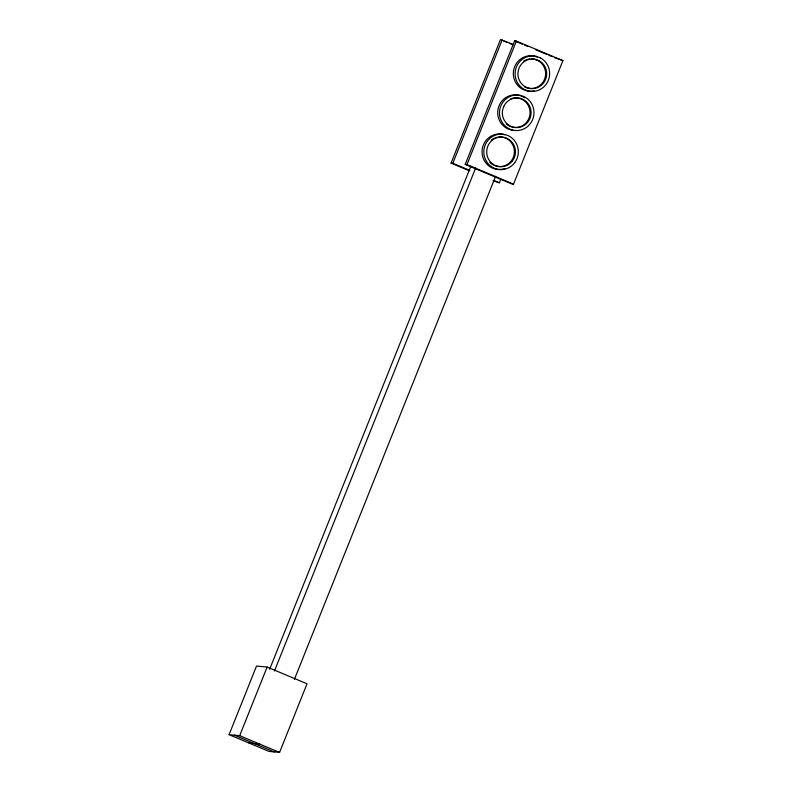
<?xml version="1.0" encoding="UTF-8"?>
<svg xmlns="http://www.w3.org/2000/svg" width="792" height="792" viewBox="0 0 792 792"><rect width="100%" height="100%" fill="white"/><g stroke="black" fill="none" stroke-linecap="round" stroke-linejoin="round"><path stroke-width="1.19" d="M469.22 170.725L451.054 163.112L500.455 39.6L513.305 44.411M451.054 163.112L452.816 163.281L502.217 39.768M229.076 734.679L256.519 666.062L267.142 667.052L307.039 683.783L279.586 752.4L268.973 751.4L229.076 734.679L239.689 735.669L279.586 752.4M465.201 164.439L514.602 40.927L516.374 41.095L562.924 60.608L513.523 184.12L511.751 183.952L465.201 164.439L466.973 164.607L513.523 184.12M466.973 164.607L516.374 41.095M239.689 735.669L267.142 667.052M269.607 669.339L470.824 166.27M274.458 670.992L475.675 167.914M294.406 679.348L495.624 176.279M493.06 180.725L499.366 182.794L500.742 179.358M562.924 60.608L554.509 57.658M249.025 743.044L259.637 744.034M537.124 57.163L534.798 56.232A17.78 17.266 -84.6 0 0 514.533 67.043A17.78 17.266 -84.6 0 0 522.195 89.08L526.393 90.763A17.78 17.266 -84.6 0 0 534.234 90.852M514.602 40.927L522.364 44.184M524.581 45.114L527.908 46.5M535.659 49.757L546.747 54.401M548.965 55.331L552.291 56.727M503.861 41.026L507.266 42.451M509.533 43.412L512.939 44.837M452.816 163.281L469.854 170.419M493.693 180.408L499.366 182.794M234.382 735.174L274.279 751.905M512.721 130.244A17.78 17.266 -84.6 0 1 498.267 108.118A17.78 17.266 -84.6 0 1 521.532 96.139M522.562 96.614A17.78 17.266 -84.6 0 1 524.522 97.763M504.88 168.508A17.78 17.266 -84.6 0 1 482.041 151.836A17.78 17.266 -84.6 0 1 504.841 134.848M524.423 86.783A14.82 14.385 -84.6 0 0 543.916 80.645A14.82 14.385 -84.6 0 0 538.065 60.618L534.551 59.261A14.82 14.385 -84.6 0 0 531.749 58.895M523.68 61.142A14.82 14.385 -84.6 0 1 526.225 59.846M527.106 59.539A14.82 14.385 -84.6 0 1 529.878 58.964M510.939 98.703A14.82 14.385 -84.6 0 1 529.789 115.385A14.82 14.385 -84.6 0 1 506.246 123.928M498.118 137.115A14.82 14.385 -84.6 0 1 514.275 153.618A14.82 14.385 -84.6 0 1 494.525 165.508M493.673 165.112A14.82 14.385 -84.6 0 1 489.852 162.33M491.238 140.095A14.82 14.385 -84.6 0 1 494.485 138.135M495.366 137.788A14.82 14.385 -84.6 0 1 497.188 137.273M503.771 106.385L502.583 110.068A14.82 14.385 -84.6 0 0 520.235 127.116A14.82 14.385 -84.6 0 0 527.878 103.356A14.82 14.385 -84.6 0 0 503.771 106.385M539.124 60.717L535.61 59.37A14.82 14.385 -84.6 0 0 518.216 76.883A14.82 14.385 -84.6 0 0 540.906 85.625A14.82 14.385 -84.6 0 0 539.124 60.717M540.758 58.083L536.56 56.4A17.78 17.266 -84.6 0 0 516.305 67.211A17.78 17.266 -84.6 0 0 523.967 89.239L528.155 90.922A17.78 17.266 -84.6 0 0 548.42 80.111A17.78 17.266 -84.6 0 0 540.758 58.083M530.432 123.502A17.78 17.266 -84.6 0 0 518.948 95.129A17.78 17.266 -84.6 0 0 500.772 119.691A17.78 17.266 -84.6 0 0 530.432 123.502M514.78 162.607A17.78 17.266 -84.6 0 0 503.306 134.244A17.78 17.266 -84.6 0 0 485.13 158.796A17.78 17.266 -84.6 0 0 514.78 162.607M512.503 160.825A14.82 14.385 -84.6 0 0 502.93 137.184A14.82 14.385 -84.6 0 0 487.793 157.648A14.82 14.385 -84.6 0 0 512.503 160.825"/></g></svg>
